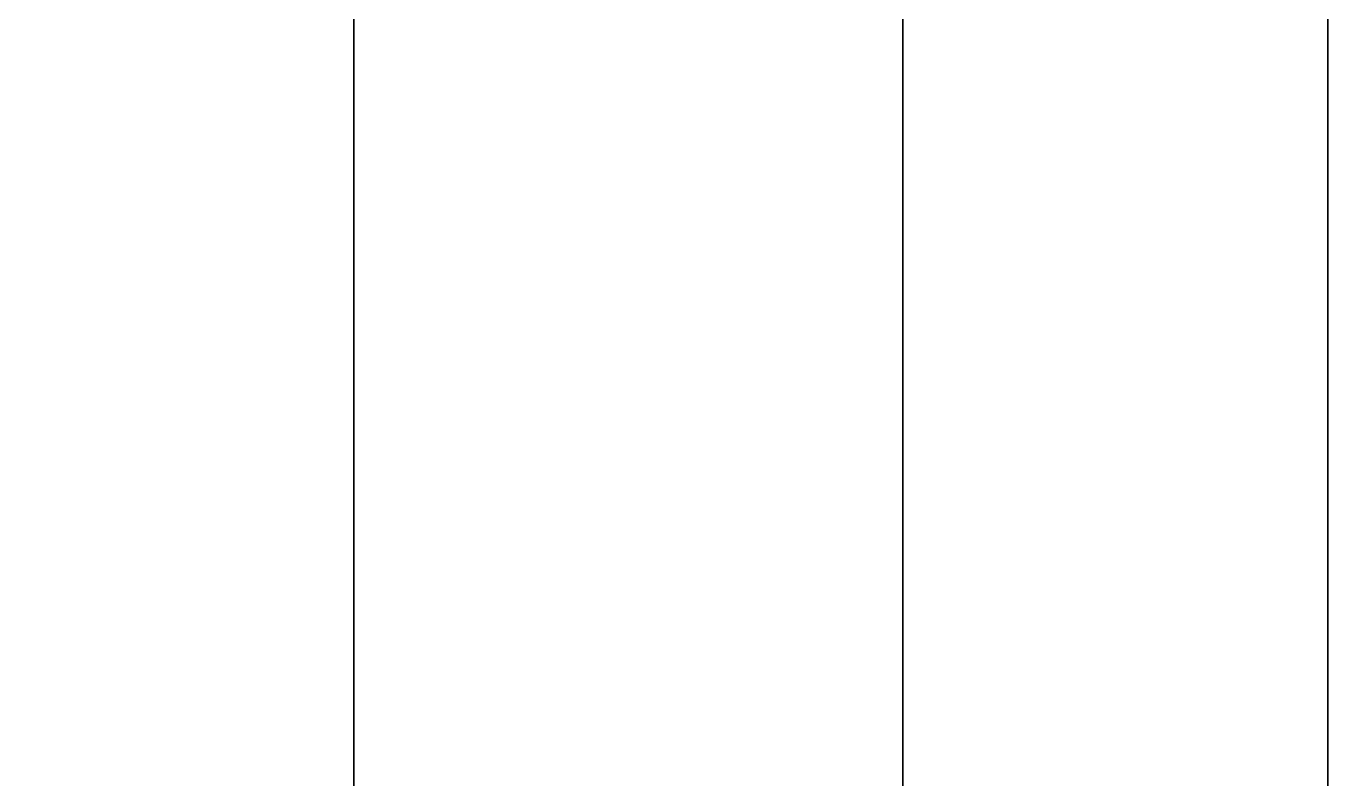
# Model space of a CAD drawing. Extents: x 6.3 to 44.3, y 28.1 to 87.7.
# Drawn here: x 22.85 to 44.33, y 45.45 to 57.87 of the extents above; entities that cross this region are included whole.
import ezdxf

# ---------------------------------------------------------------- set-up
doc = ezdxf.new("R2010")
doc.units = 0
doc.layers.add('TIMBER3D', color=33, linetype='CONTINUOUS')

msp = doc.modelspace()

# ---------------------------------------------------------------- linework, layer by layer
at = {"layer": 'TIMBER3D'}
for points in [[(22.4047, 28.056, 3.12), (22.4047, 87.675, 3.12), (28.2564, 87.675, 3.12), (28.2564, 28.056, 3.12)], [(22.4047, 28.056), (22.4047, 87.675), (28.2564, 87.675), (28.2564, 28.056)], [(28.2564, 87.675, 3.12), (28.2564, 28.056, 3.12), (28.2564, 28.056), (28.2564, 87.675)], [(37.3145, 28.056, 3.12), (37.3145, 87.675, 3.12), (37.3145, 87.675), (37.3145, 28.056)], [(37.3145, 28.056, 3.12), (37.3145, 87.675, 3.12), (44.3285, 87.675, 3.12), (44.3285, 28.056, 3.12)], [(37.3145, 28.056), (37.3145, 87.675), (44.3285, 87.675), (44.3285, 28.056)], [(44.3285, 87.675, 3.12), (44.3285, 28.056, 3.12), (44.3285, 28.056), (44.3285, 87.675)]]:
    msp.add_3dface(points, dxfattribs=at)

doc.saveas('drawing.dxf')
